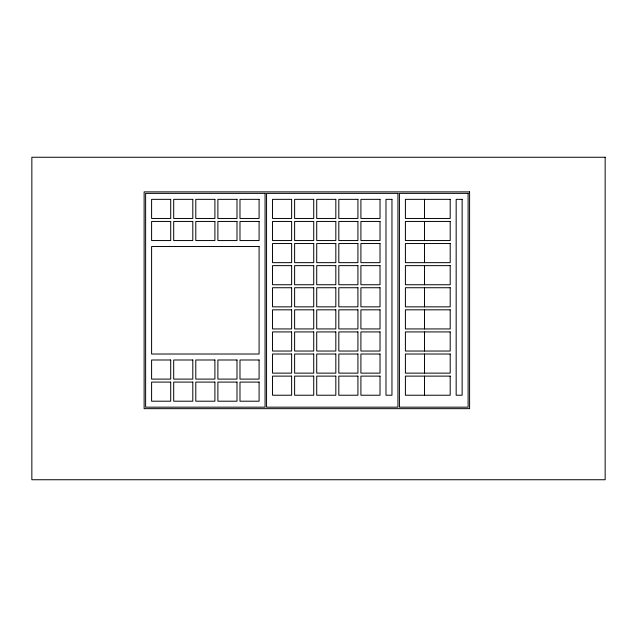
<?xml version="1.0" encoding="UTF-8"?>
<svg xmlns="http://www.w3.org/2000/svg" width="637" height="637" viewBox="0 0 637 637"><rect width="100%" height="100%" fill="white"/><g stroke="black" fill="none" stroke-linecap="round" stroke-linejoin="round"><path stroke-width="0.96" d="M424.513 199.349L424.513 218.459M424.513 221.445L424.513 240.555M424.513 243.541L424.513 262.651M424.513 265.637L424.513 284.747M424.513 287.733L424.513 306.843M424.513 309.829L424.513 328.939M424.513 331.925L424.513 351.035M424.513 354.021L424.513 373.131M424.513 376.117L424.513 395.227M605.15 157.259L31.85 157.259L31.85 479.741L605.15 479.741L605.15 157.259M469.596 191.88L144.129 191.88L144.129 408.659L469.596 408.659L469.596 191.88M265.064 193.377L145.626 193.377L145.626 407.17L265.064 407.17L265.064 193.377M397.934 193.377L266.553 193.377L266.553 407.17L397.934 407.17L397.934 193.377M468.107 193.377L399.431 193.377L399.431 407.17L468.107 407.17L468.107 193.377M170.708 199.349L151.598 199.349L151.598 218.459L170.708 218.459L170.708 199.349M192.804 199.349L173.694 199.349L173.694 218.459L192.804 218.459L192.804 199.349M214.9 199.349L195.79 199.349L195.79 218.459L214.9 218.459L214.9 199.349M236.996 199.349L217.886 199.349L217.886 218.459L236.996 218.459L236.996 199.349M259.092 199.349L239.982 199.349L239.982 218.459L259.092 218.459L259.092 199.349M291.635 199.349L272.525 199.349L272.525 218.459L291.635 218.459L291.635 199.349M313.73 199.349L294.62 199.349L294.62 218.459L313.73 218.459L313.73 199.349M335.826 199.349L316.716 199.349L316.716 218.459L335.826 218.459L335.826 199.349M357.922 199.349L338.812 199.349L338.812 218.459L357.922 218.459L357.922 199.349M380.018 199.349L360.908 199.349L360.908 218.459L380.018 218.459L380.018 199.349M391.962 199.349L385.99 199.349L385.99 395.227L391.962 395.227L391.962 199.349M450.192 199.349L405.403 199.349L405.403 218.459L450.192 218.459L450.192 199.349M462.136 199.349L456.164 199.349L456.164 395.227L462.136 395.227L462.136 199.349M170.708 221.445L151.598 221.445L151.598 240.555L170.708 240.555L170.708 221.445M192.804 221.445L173.694 221.445L173.694 240.555L192.804 240.555L192.804 221.445M214.9 221.445L195.79 221.445L195.79 240.555L214.9 240.555L214.9 221.445M236.996 221.445L217.886 221.445L217.886 240.555L236.996 240.555L236.996 221.445M259.092 221.445L239.982 221.445L239.982 240.555L259.092 240.555L259.092 221.445M291.635 221.445L272.525 221.445L272.525 240.555L291.635 240.555L291.635 221.445M313.73 221.445L294.62 221.445L294.62 240.555L313.73 240.555L313.73 221.445M335.826 221.445L316.716 221.445L316.716 240.555L335.826 240.555L335.826 221.445M357.922 221.445L338.812 221.445L338.812 240.555L357.922 240.555L357.922 221.445M380.018 221.445L360.908 221.445L360.908 240.555L380.018 240.555L380.018 221.445M450.192 221.445L405.403 221.445L405.403 240.555L450.192 240.555L450.192 221.445M291.635 243.541L272.525 243.541L272.525 262.651L291.635 262.651L291.635 243.541M313.73 243.541L294.62 243.541L294.62 262.651L313.73 262.651L313.73 243.541M335.826 243.541L316.716 243.541L316.716 262.651L335.826 262.651L335.826 243.541M357.922 243.541L338.812 243.541L338.812 262.651L357.922 262.651L357.922 243.541M380.018 243.541L360.908 243.541L360.908 262.651L380.018 262.651L380.018 243.541M450.192 243.541L405.403 243.541L405.403 262.651L450.192 262.651L450.192 243.541M259.092 246.527L151.598 246.527L151.598 354.021L259.092 354.021L259.092 246.527M291.635 265.637L272.525 265.637L272.525 284.747L291.635 284.747L291.635 265.637M313.73 265.637L294.62 265.637L294.62 284.747L313.73 284.747L313.73 265.637M335.826 265.637L316.716 265.637L316.716 284.747L335.826 284.747L335.826 265.637M357.922 265.637L338.812 265.637L338.812 284.747L357.922 284.747L357.922 265.637M380.018 265.637L360.908 265.637L360.908 284.747L380.018 284.747L380.018 265.637M450.192 265.637L405.403 265.637L405.403 284.747L450.192 284.747L450.192 265.637M291.635 287.733L272.525 287.733L272.525 306.843L291.635 306.843L291.635 287.733M313.73 287.733L294.62 287.733L294.62 306.843L313.73 306.843L313.73 287.733M335.826 287.733L316.716 287.733L316.716 306.843L335.826 306.843L335.826 287.733M357.922 287.733L338.812 287.733L338.812 306.843L357.922 306.843L357.922 287.733M380.018 287.733L360.908 287.733L360.908 306.843L380.018 306.843L380.018 287.733M450.192 287.733L405.403 287.733L405.403 306.843L450.192 306.843L450.192 287.733M291.635 309.829L272.525 309.829L272.525 328.939L291.635 328.939L291.635 309.829M313.73 309.829L294.62 309.829L294.62 328.939L313.73 328.939L313.73 309.829M335.826 309.829L316.716 309.829L316.716 328.939L335.826 328.939L335.826 309.829M357.922 309.829L338.812 309.829L338.812 328.939L357.922 328.939L357.922 309.829M380.018 309.829L360.908 309.829L360.908 328.939L380.018 328.939L380.018 309.829M450.192 309.829L405.403 309.829L405.403 328.939L450.192 328.939L450.192 309.829M291.635 331.925L272.525 331.925L272.525 351.035L291.635 351.035L291.635 331.925M313.73 331.925L294.62 331.925L294.62 351.035L313.73 351.035L313.73 331.925M335.826 331.925L316.716 331.925L316.716 351.035L335.826 351.035L335.826 331.925M357.922 331.925L338.812 331.925L338.812 351.035L357.922 351.035L357.922 331.925M380.018 331.925L360.908 331.925L360.908 351.035L380.018 351.035L380.018 331.925M450.192 331.925L405.403 331.925L405.403 351.035L450.192 351.035L450.192 331.925M291.635 354.021L272.525 354.021L272.525 373.131L291.635 373.131L291.635 354.021M313.73 354.021L294.62 354.021L294.62 373.131L313.73 373.131L313.73 354.021M335.826 354.021L316.716 354.021L316.716 373.131L335.826 373.131L335.826 354.021M357.922 354.021L338.812 354.021L338.812 373.131L357.922 373.131L357.922 354.021M380.018 354.021L360.908 354.021L360.908 373.131L380.018 373.131L380.018 354.021M450.192 354.021L405.403 354.021L405.403 373.131L450.192 373.131L450.192 354.021M170.708 359.993L151.598 359.993L151.598 379.103L170.708 379.103L170.708 359.993M192.804 359.993L173.694 359.993L173.694 379.103L192.804 379.103L192.804 359.993M214.9 359.993L195.79 359.993L195.79 379.103L214.9 379.103L214.9 359.993M236.996 359.993L217.886 359.993L217.886 379.103L236.996 379.103L236.996 359.993M259.092 359.993L239.982 359.993L239.982 379.103L259.092 379.103L259.092 359.993M291.635 376.117L272.525 376.117L272.525 395.227L291.635 395.227L291.635 376.117M313.73 376.117L294.62 376.117L294.62 395.227L313.73 395.227L313.73 376.117M335.826 376.117L316.716 376.117L316.716 395.227L335.826 395.227L335.826 376.117M357.922 376.117L338.812 376.117L338.812 395.227L357.922 395.227L357.922 376.117M380.018 376.117L360.908 376.117L360.908 395.227L380.018 395.227L380.018 376.117M450.192 376.117L405.403 376.117L405.403 395.227L450.192 395.227L450.192 376.117M170.708 382.089L151.598 382.089L151.598 401.199L170.708 401.199L170.708 382.089M192.804 382.089L173.694 382.089L173.694 401.199L192.804 401.199L192.804 382.089M214.9 382.089L195.79 382.089L195.79 401.199L214.9 401.199L214.9 382.089M236.996 382.089L217.886 382.089L217.886 401.199L236.996 401.199L236.996 382.089M259.092 382.089L239.982 382.089L239.982 401.199L259.092 401.199L259.092 382.089"/></g></svg>
